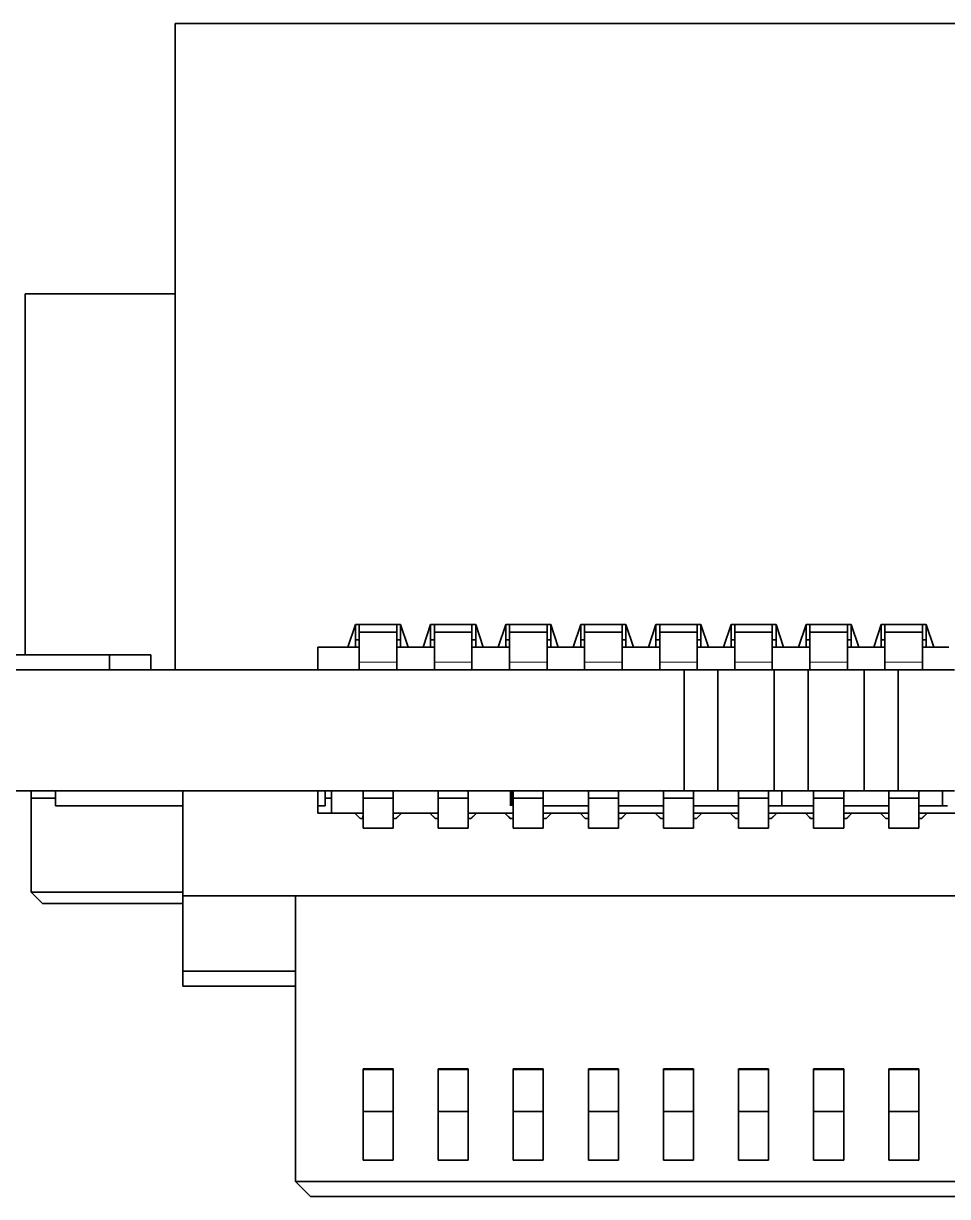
# Model space of a CAD drawing. Extents: x 537 to 786, y 346 to 499.
# Drawn here: x 588.54 to 594.69, y 482.41 to 490.21 of the extents above; entities that cross this region are included whole.
import ezdxf

# ---------------------------------------------------------------- set-up
doc = ezdxf.new("R2010")
doc.units = 0

msp = doc.modelspace()

# ---------------------------------------------------------------- linework, layer by layer
at = {"color": 7, "lineweight": 35, "ltscale": 0.1075}
msp.add_line((589.5468, 490.2142), (589.5468, 485.9142), dxfattribs=at)
at = {"color": 7, "lineweight": 35, "ltscale": 0.279999}
msp.add_line((600.7467, 490.2142), (589.5468, 490.2142), dxfattribs=at)
at = {"color": 7, "lineweight": 35, "ltscale": 0.025}
msp.add_line((588.5468, 488.4142), (589.5468, 488.4142), dxfattribs=at)
at = {"color": 7, "lineweight": 35, "ltscale": 0.06}
msp.add_line((588.5468, 488.4142), (588.5468, 486.0142), dxfattribs=at)
at = {"color": 7, "lineweight": 35, "ltscale": 0.003953}
for p, q in [((590.6967, 486.0641), (590.7467, 486.2142)), ((591.0468, 486.2142), (591.0967, 486.0641)), ((591.1967, 486.0641), (591.2467, 486.2142)), ((591.5468, 486.2142), (591.5967, 486.0641)), ((591.6967, 486.0641), (591.7467, 486.2142)), ((592.0468, 486.2142), (592.0967, 486.0641)), ((592.1967, 486.0641), (592.2467, 486.2142)), ((592.5468, 486.2142), (592.5967, 486.0641)), ((592.6967, 486.0641), (592.7467, 486.2142)), ((593.0468, 486.2142), (593.0967, 486.0641)), ((593.1967, 486.0641), (593.2467, 486.2142)), ((593.5468, 486.2142), (593.5967, 486.0641)), ((593.6967, 486.0641), (593.7467, 486.2142)), ((594.0468, 486.2142), (594.0967, 486.0641)), ((594.1967, 486.0641), (594.2467, 486.2142)), ((594.5468, 486.2142), (594.5967, 486.0641))]:
    msp.add_line(p, q, dxfattribs=at)
at = {"color": 7, "lineweight": 35, "ltscale": 0.007501}
for p, q in [((591.0468, 486.2142), (590.7467, 486.2142)), ((591.5468, 486.2142), (591.2467, 486.2142)), ((592.0468, 486.2142), (591.7467, 486.2142)), ((592.5468, 486.2142), (592.2467, 486.2142)), ((593.0468, 486.2142), (592.7467, 486.2142)), ((593.5468, 486.2142), (593.2467, 486.2142)), ((594.0468, 486.2142), (593.7467, 486.2142)), ((594.5468, 486.2142), (594.2467, 486.2142)), ((591.9967, 485.1092), (592.2968, 485.1092)), ((592.4967, 485.1092), (592.7968, 485.1092)), ((592.9967, 485.1092), (593.2968, 485.1092)), ((592.2968, 485.0092), (591.9967, 485.0092)), ((592.7968, 485.0092), (592.4967, 485.0092)), ((593.2968, 485.0092), (592.9967, 485.0092))]:
    msp.add_line(p, q, dxfattribs=at)
at = {"color": 7, "lineweight": 35, "ltscale": 0.003751}
for p, q in [((590.7467, 486.2142), (590.7467, 486.0641)), ((591.0468, 486.0641), (591.0468, 486.2142)), ((591.2467, 486.2142), (591.2467, 486.0641)), ((591.5468, 486.0641), (591.5468, 486.2142)), ((591.7467, 486.2142), (591.7467, 486.0641)), ((592.0468, 486.0641), (592.0468, 486.2142)), ((592.2467, 486.2142), (592.2467, 486.0641)), ((592.5468, 486.0641), (592.5468, 486.2142)), ((592.7467, 486.2142), (592.7467, 486.0641)), ((593.0468, 486.0641), (593.0468, 486.2142)), ((593.2467, 486.2142), (593.2467, 486.0641)), ((593.5468, 486.0641), (593.5468, 486.2142)), ((593.7467, 486.2142), (593.7467, 486.0641)), ((594.0468, 486.0641), (594.0468, 486.2142)), ((594.2467, 486.2142), (594.2467, 486.0641)), ((594.5468, 486.0641), (594.5468, 486.2142))]:
    msp.add_line(p, q, dxfattribs=at)
at = {"color": 7, "lineweight": 35, "ltscale": 0.00125}
for p, q in [((590.7717, 486.1642), (590.7717, 486.2142)), ((591.0217, 486.2142), (591.0217, 486.1642)), ((591.2717, 486.1642), (591.2717, 486.2142)), ((591.5217, 486.2142), (591.5217, 486.1642)), ((591.7717, 486.1642), (591.7717, 486.2142)), ((592.0217, 486.2142), (592.0217, 486.1642)), ((592.2717, 486.1642), (592.2717, 486.2142)), ((592.5217, 486.2142), (592.5217, 486.1642)), ((592.7717, 486.1642), (592.7717, 486.2142)), ((593.0217, 486.2142), (593.0217, 486.1642)), ((593.2717, 486.1642), (593.2717, 486.2142)), ((593.5217, 486.2142), (593.5217, 486.1642)), ((593.7717, 486.1642), (593.7717, 486.2142)), ((594.0217, 486.2142), (594.0217, 486.1642)), ((594.2717, 486.1642), (594.2717, 486.2142)), ((594.5217, 486.2142), (594.5217, 486.1642)), ((590.6967, 486.0641), (590.7467, 486.0641)), ((591.0468, 486.0641), (591.0967, 486.0641)), ((591.1967, 486.0641), (591.2467, 486.0641)), ((591.5468, 486.0641), (591.5967, 486.0641)), ((591.6967, 486.0641), (591.7467, 486.0641)), ((592.0468, 486.0641), (592.0967, 486.0641)), ((592.1967, 486.0641), (592.2467, 486.0641)), ((592.5468, 486.0641), (592.5967, 486.0641)), ((592.6967, 486.0641), (592.7467, 486.0641)), ((593.0468, 486.0641), (593.0967, 486.0641)), ((593.1967, 486.0641), (593.2467, 486.0641)), ((593.5468, 486.0641), (593.5967, 486.0641)), ((593.6967, 486.0641), (593.7467, 486.0641)), ((594.0468, 486.0641), (594.0967, 486.0641)), ((594.1967, 486.0641), (594.2467, 486.0641)), ((594.5468, 486.0641), (594.5967, 486.0641)), ((590.7717, 485.9642), (590.7717, 485.9142)), ((591.0217, 485.9142), (591.0217, 485.9642)), ((591.2717, 485.9642), (591.2717, 485.9142)), ((591.5217, 485.9142), (591.5217, 485.9642)), ((591.7717, 485.9642), (591.7717, 485.9142)), ((592.0217, 485.9142), (592.0217, 485.9642)), ((592.2717, 485.9642), (592.2717, 485.9142)), ((592.5217, 485.9142), (592.5217, 485.9642)), ((592.7717, 485.9642), (592.7717, 485.9142)), ((593.0217, 485.9142), (593.0217, 485.9642)), ((593.2717, 485.9642), (593.2717, 485.9142)), ((593.5217, 485.9142), (593.5217, 485.9642)), ((593.7717, 485.9642), (593.7717, 485.9142)), ((594.0217, 485.9142), (594.0217, 485.9642)), ((594.2717, 485.9642), (594.2717, 485.9142)), ((594.5217, 485.9142), (594.5217, 485.9642)), ((588.5867, 485.1092), (588.5867, 485.0592)), ((590.5867, 485.1092), (590.5867, 485.0592)), ((590.7968, 485.1092), (590.7968, 485.0592)), ((590.7968, 485.1092), (590.7968, 485.0592)), ((590.9967, 485.1092), (590.9967, 485.0592)), ((590.9967, 485.0592), (590.9967, 485.1092)), ((590.9967, 485.0592), (590.9967, 485.1092)), ((591.2968, 485.1092), (591.2968, 485.0592)), ((591.2968, 485.1092), (591.2968, 485.0592)), ((591.4967, 485.1092), (591.4967, 485.0592)), ((591.4967, 485.0592), (591.4967, 485.1092)), ((591.4967, 485.0592), (591.4967, 485.1092)), ((591.7968, 485.1092), (591.7968, 485.0592)), ((591.7968, 485.1092), (591.7968, 485.0592)), ((591.9967, 485.1092), (591.9967, 485.0592)), ((591.9967, 485.0592), (591.9967, 485.1092)), ((591.9967, 485.0592), (591.9967, 485.1092)), ((592.2968, 485.1092), (592.2968, 485.0592)), ((592.2968, 485.1092), (592.2968, 485.0592)), ((592.4967, 485.0592), (592.4967, 485.1092)), ((592.4967, 485.1092), (592.4967, 485.0592)), ((592.4967, 485.0592), (592.4967, 485.1092)), ((592.7968, 485.1092), (592.7968, 485.0592)), ((592.7968, 485.1092), (592.7968, 485.0592)), ((592.9967, 485.1092), (592.9967, 485.0592)), ((592.9967, 485.0592), (592.9967, 485.1092)), ((592.9967, 485.0592), (592.9967, 485.1092)), ((593.2968, 485.1092), (593.2968, 485.0592)), ((593.2968, 485.1092), (593.2968, 485.0592)), ((593.4967, 485.1092), (593.4967, 485.0592)), ((593.4967, 485.0592), (593.4967, 485.1092)), ((593.4967, 485.0592), (593.4967, 485.1092)), ((593.7968, 485.1092), (593.7968, 485.0592)), ((593.7968, 485.1092), (593.7968, 485.0592)), ((593.9967, 485.0592), (593.9967, 485.1092)), ((593.9967, 485.1092), (593.9967, 485.0592)), ((593.9967, 485.0592), (593.9967, 485.1092)), ((594.2968, 485.1092), (594.2968, 485.0592)), ((594.2968, 485.1092), (594.2968, 485.0592)), ((594.4967, 485.0592), (594.4967, 485.1092)), ((594.4967, 485.0592), (594.4967, 485.1092)), ((594.4967, 485.1092), (594.4967, 485.0592)), ((590.2968, 483.8092), (590.3467, 483.8092)), ((590.3467, 483.8092), (590.2968, 483.8092))]:
    msp.add_line(p, q, dxfattribs=at)
at = {"color": 7, "lineweight": 35, "ltscale": 0.00062561}
for p, q in [((590.7717, 486.1142), (590.7467, 486.1142)), ((591.0468, 486.1142), (591.0217, 486.1142)), ((591.2467, 486.1142), (591.2717, 486.1142)), ((591.5217, 486.1142), (591.5468, 486.1142)), ((591.7467, 486.1142), (591.7717, 486.1142)), ((592.0217, 486.1142), (592.0468, 486.1142)), ((592.2467, 486.1142), (592.2717, 486.1142)), ((592.5217, 486.1142), (592.5468, 486.1142)), ((592.7467, 486.1142), (592.7717, 486.1142)), ((593.0217, 486.1142), (593.0468, 486.1142)), ((593.2467, 486.1142), (593.2717, 486.1142)), ((593.5217, 486.1142), (593.5468, 486.1142)), ((593.7467, 486.1142), (593.7717, 486.1142)), ((594.0217, 486.1142), (594.0468, 486.1142)), ((594.2467, 486.1142), (594.2717, 486.1142)), ((594.5217, 486.1142), (594.5468, 486.1142)), ((590.7717, 486.0641), (590.7467, 486.0641)), ((591.0468, 486.0641), (591.0217, 486.0641)), ((591.2467, 486.0641), (591.2717, 486.0641)), ((591.5217, 486.0641), (591.5468, 486.0641)), ((591.7467, 486.0641), (591.7717, 486.0641)), ((592.0217, 486.0641), (592.0468, 486.0641)), ((592.2467, 486.0641), (592.2717, 486.0641)), ((592.5217, 486.0641), (592.5468, 486.0641)), ((592.7467, 486.0641), (592.7717, 486.0641)), ((593.0217, 486.0641), (593.0468, 486.0641)), ((593.2467, 486.0641), (593.2717, 486.0641)), ((593.5217, 486.0641), (593.5468, 486.0641)), ((593.7467, 486.0641), (593.7717, 486.0641)), ((594.0217, 486.0641), (594.0468, 486.0641)), ((594.2467, 486.0641), (594.2717, 486.0641)), ((594.5217, 486.0641), (594.5468, 486.0641))]:
    msp.add_line(p, q, dxfattribs=at)
at = {"color": 7, "lineweight": 35, "ltscale": 0.005}
for p, q in [((590.7717, 485.9642), (590.7717, 486.1642)), ((591.0217, 485.9642), (591.0217, 486.1642)), ((591.2717, 485.9642), (591.2717, 486.1642)), ((591.5217, 485.9642), (591.5217, 486.1642)), ((591.7717, 485.9642), (591.7717, 486.1642)), ((592.0217, 485.9642), (592.0217, 486.1642)), ((592.2717, 485.9642), (592.2717, 486.1642)), ((592.5217, 485.9642), (592.5217, 486.1642)), ((592.7717, 485.9642), (592.7717, 486.1642)), ((593.0217, 485.9642), (593.0217, 486.1642)), ((593.2717, 485.9642), (593.2717, 486.1642)), ((593.5217, 485.9642), (593.5217, 486.1642)), ((593.7717, 485.9642), (593.7717, 486.1642)), ((594.0217, 485.9642), (594.0217, 486.1642)), ((594.2717, 485.9642), (594.2717, 486.1642)), ((594.5217, 485.9642), (594.5217, 486.1642)), ((590.6967, 486.0641), (590.4967, 486.0641)), ((590.7968, 485.0592), (590.7968, 484.8592)), ((590.7968, 485.0592), (590.7968, 484.8592)), ((590.9967, 485.0592), (590.9967, 484.8592)), ((590.9967, 485.0592), (590.9967, 484.8592)), ((591.2968, 485.0592), (591.2968, 484.8592)), ((591.2968, 485.0592), (591.2968, 484.8592)), ((591.4967, 485.0592), (591.4967, 484.8592)), ((591.4967, 485.0592), (591.4967, 484.8592)), ((591.7968, 485.0592), (591.7968, 484.8592)), ((591.7968, 485.0592), (591.7968, 484.8592)), ((591.9967, 485.0592), (591.9967, 484.8592)), ((591.9967, 485.0592), (591.9967, 484.8592)), ((592.2968, 485.0592), (592.2968, 484.8592)), ((592.2968, 485.0592), (592.2968, 484.8592)), ((592.4967, 485.0592), (592.4967, 484.8592)), ((592.4967, 485.0592), (592.4967, 484.8592)), ((592.7968, 485.0592), (592.7968, 484.8592)), ((592.7968, 485.0592), (592.7968, 484.8592)), ((592.9967, 485.0592), (592.9967, 484.8592)), ((592.9967, 485.0592), (592.9967, 484.8592)), ((593.2968, 485.0592), (593.2968, 484.8592)), ((593.2968, 485.0592), (593.2968, 484.8592)), ((593.4967, 485.0592), (593.4967, 484.8592)), ((593.4967, 485.0592), (593.4967, 484.8592)), ((593.7968, 485.0592), (593.7968, 484.8592)), ((593.7968, 485.0592), (593.7968, 484.8592)), ((593.9967, 485.0592), (593.9967, 484.8592)), ((593.9967, 485.0592), (593.9967, 484.8592)), ((594.2968, 485.0592), (594.2968, 484.8592)), ((594.2968, 485.0592), (594.2968, 484.8592)), ((594.4967, 485.0592), (594.4967, 484.8592)), ((594.4967, 485.0592), (594.4967, 484.8592))]:
    msp.add_line(p, q, dxfattribs=at)
at = {"color": 7, "lineweight": 35, "ltscale": 0.00625}
for p, q in [((591.0217, 486.1642), (590.7717, 486.1642)), ((591.5217, 486.1642), (591.2717, 486.1642)), ((592.0217, 486.1642), (591.7717, 486.1642)), ((592.5217, 486.1642), (592.2717, 486.1642)), ((593.0217, 486.1642), (592.7717, 486.1642)), ((593.5217, 486.1642), (593.2717, 486.1642)), ((594.0217, 486.1642), (593.7717, 486.1642)), ((594.5217, 486.1642), (594.2717, 486.1642))]:
    msp.add_line(p, q, dxfattribs=at)
at = {"color": 7, "lineweight": 35, "ltscale": 0.00375}
for p, q in [((590.4967, 486.0641), (590.4967, 485.9142)), ((590.4967, 484.9592), (590.4967, 485.1092)), ((590.4967, 484.9592), (590.4967, 485.1092)), ((590.4967, 485.1092), (590.4967, 484.9592)), ((590.4967, 484.9592), (590.4967, 485.1092)), ((590.4967, 485.1092), (590.4967, 484.9592))]:
    msp.add_line(p, q, dxfattribs=at)
at = {"color": 7, "lineweight": 35, "ltscale": 0.002499}
for p, q in [((591.1967, 486.0641), (591.0967, 486.0641)), ((591.6967, 486.0641), (591.5967, 486.0641)), ((592.1967, 486.0641), (592.0967, 486.0641)), ((592.6967, 486.0641), (592.5967, 486.0641)), ((593.1967, 486.0641), (593.0967, 486.0641)), ((593.6967, 486.0641), (593.5967, 486.0641)), ((594.1967, 486.0641), (594.0967, 486.0641)), ((594.6967, 486.0641), (594.5967, 486.0641)), ((589.5967, 483.8092), (589.5967, 483.9091)), ((589.5967, 483.8092), (589.5967, 483.9091))]:
    msp.add_line(p, q, dxfattribs=at)
at = {"color": 7, "lineweight": 35, "ltscale": 0.04008}
msp.add_line((587.5051, 486.0142), (589.1083, 486.0142), dxfattribs=at)
at = {"color": 7, "lineweight": 35, "ltscale": 0.0025}
for p, q in [((589.1083, 486.0142), (589.1083, 485.9142)), ((589.3851, 486.0142), (589.3851, 485.9142)), ((588.7484, 485.0092), (588.7484, 485.1092)), ((590.5451, 485.0092), (590.5451, 485.1092)), ((591.7783, 485.0092), (591.7783, 485.1092)), ((591.7883, 485.0092), (591.7883, 485.1092)), ((593.5851, 485.0092), (593.5851, 485.1092)), ((594.6552, 485.0092), (594.6552, 485.1092)), ((590.5867, 484.9592), (590.5867, 485.0592)), ((591.9967, 485.0592), (591.9967, 484.9592)), ((592.9967, 485.0592), (592.9967, 484.9592))]:
    msp.add_line(p, q, dxfattribs=at)
at = {"color": 7, "lineweight": 35, "ltscale": 0.00692}
msp.add_line((589.1083, 486.0142), (589.3851, 486.0142), dxfattribs=at)
at = {"color": 7, "lineweight": 13, "ltscale": 0.00625}
for p, q in [((591.0217, 485.9642), (590.7717, 485.9642)), ((591.5217, 485.9642), (591.2717, 485.9642)), ((592.0217, 485.9642), (591.7717, 485.9642)), ((592.5217, 485.9642), (592.2717, 485.9642)), ((593.0217, 485.9642), (592.7717, 485.9642)), ((593.5217, 485.9642), (593.2717, 485.9642)), ((594.0217, 485.9642), (593.7717, 485.9642)), ((594.5217, 485.9642), (594.2717, 485.9642))]:
    msp.add_line(p, q, dxfattribs=at)
at = {"color": 7, "lineweight": 35, "ltscale": 0.307181}
for p, q in [((580.6467, 485.9142), (592.934, 485.9142)), ((580.6467, 485.1092), (592.934, 485.1092)), ((580.6467, 485.1092), (592.934, 485.1092))]:
    msp.add_line(p, q, dxfattribs=at)
at = {"color": 7, "lineweight": 35, "ltscale": 0.005638}
for p, q in [((592.934, 485.9142), (593.1595, 485.9142)), ((594.134, 485.9142), (594.3595, 485.9142)), ((593.1595, 485.1092), (592.934, 485.1092)), ((593.1595, 485.1092), (592.934, 485.1092)), ((594.3595, 485.1092), (594.134, 485.1092)), ((594.3595, 485.1092), (594.134, 485.1092))]:
    msp.add_line(p, q, dxfattribs=at)
at = {"color": 7, "lineweight": 35, "ltscale": 0.020125}
for p, q in [((592.934, 485.1092), (592.934, 485.9142)), ((593.1595, 485.1092), (593.1595, 485.9142)), ((593.5339, 485.1092), (593.5339, 485.9142)), ((593.7595, 485.1092), (593.7595, 485.9142)), ((594.134, 485.1092), (594.134, 485.9142)), ((594.3595, 485.1092), (594.3595, 485.9142))]:
    msp.add_line(p, q, dxfattribs=at)
at = {"color": 7, "lineweight": 35, "ltscale": 0.009361}
for p, q in [((593.1595, 485.9142), (593.5339, 485.9142)), ((593.7595, 485.9142), (594.134, 485.9142)), ((594.3595, 485.9142), (594.7339, 485.9142)), ((593.1595, 485.1092), (593.5339, 485.1092)), ((593.1595, 485.1092), (593.5339, 485.1092)), ((593.7595, 485.1092), (594.134, 485.1092)), ((593.7595, 485.1092), (594.134, 485.1092)), ((594.3595, 485.1092), (594.7339, 485.1092)), ((594.3595, 485.1092), (594.7339, 485.1092))]:
    msp.add_line(p, q, dxfattribs=at)
at = {"color": 7, "lineweight": 35, "ltscale": 0.00564}
for p, q in [((593.5339, 485.9142), (593.7595, 485.9142)), ((593.7595, 485.1092), (593.5339, 485.1092)), ((593.7595, 485.1092), (593.5339, 485.1092))]:
    msp.add_line(p, q, dxfattribs=at)
at = {"color": 7, "lineweight": 35, "ltscale": 0.004041}
for p, q in [((588.5867, 485.1092), (588.7484, 485.1092)), ((588.5867, 485.0592), (588.7484, 485.0592))]:
    msp.add_line(p, q, dxfattribs=at)
at = {"color": 7, "lineweight": 35, "ltscale": 0.02121}
for p, q in [((588.7484, 485.1092), (589.5967, 485.1092)), ((589.5967, 485.0092), (588.7484, 485.0092))]:
    msp.add_line(p, q, dxfattribs=at)
at = {"color": 7, "lineweight": 35, "ltscale": 0.0175}
msp.add_line((589.5967, 485.1092), (589.5967, 484.4091), dxfattribs=at)
msp.add_line((589.5967, 485.1092), (589.5967, 484.4091), dxfattribs=at)
at = {"color": 7, "lineweight": 35, "ltscale": 0.022499}
msp.add_line((589.5967, 485.1092), (590.4967, 485.1092), dxfattribs=at)
msp.add_line((589.5967, 485.1092), (590.4967, 485.1092), dxfattribs=at)
at = {"color": 7, "lineweight": 35, "ltscale": 0.00121}
for p, q in [((590.4967, 485.1092), (590.5451, 485.1092)), ((590.5451, 485.0092), (590.4967, 485.0092))]:
    msp.add_line(p, q, dxfattribs=at)
at = {"color": 7, "lineweight": 35, "ltscale": 0.001041}
for p, q in [((590.5451, 485.1092), (590.5867, 485.1092)), ((590.5451, 485.0592), (590.5867, 485.0592))]:
    msp.add_line(p, q, dxfattribs=at)
at = {"color": 7, "lineweight": 35, "ltscale": 0.004999}
for p, q in [((590.9967, 485.1092), (590.7968, 485.1092)), ((590.9967, 485.1092), (590.7968, 485.1092)), ((591.4967, 485.1092), (591.2968, 485.1092)), ((591.4967, 485.1092), (591.2968, 485.1092)), ((591.9967, 485.1092), (591.7968, 485.1092)), ((591.9967, 485.1092), (591.7968, 485.1092)), ((592.4967, 485.1092), (592.2968, 485.1092)), ((592.4967, 485.1092), (592.2968, 485.1092)), ((592.9967, 485.1092), (592.7968, 485.1092)), ((592.9967, 485.1092), (592.7968, 485.1092)), ((593.4967, 485.1092), (593.2968, 485.1092)), ((593.4967, 485.1092), (593.2968, 485.1092)), ((593.9967, 485.1092), (593.7968, 485.1092)), ((593.9967, 485.1092), (593.7968, 485.1092)), ((594.4967, 485.1092), (594.2968, 485.1092)), ((594.4967, 485.1092), (594.2968, 485.1092)), ((590.9967, 485.0592), (590.7968, 485.0592)), ((590.9967, 485.0592), (590.7968, 485.0592)), ((591.4967, 485.0592), (591.2968, 485.0592)), ((591.4967, 485.0592), (591.2968, 485.0592)), ((591.9967, 485.0592), (591.7968, 485.0592)), ((591.9967, 485.0592), (591.7968, 485.0592)), ((592.4967, 485.0592), (592.2968, 485.0592)), ((592.4967, 485.0592), (592.2968, 485.0592)), ((592.9967, 485.0592), (592.7968, 485.0592)), ((592.9967, 485.0592), (592.7968, 485.0592)), ((593.4967, 485.0592), (593.2968, 485.0592)), ((593.4967, 485.0592), (593.2968, 485.0592)), ((593.9967, 485.0592), (593.7968, 485.0592)), ((593.9967, 485.0592), (593.7968, 485.0592)), ((594.4967, 485.0592), (594.2968, 485.0592)), ((594.4967, 485.0592), (594.2968, 485.0592)), ((590.9967, 484.8592), (590.7968, 484.8592)), ((590.9967, 484.8592), (590.7968, 484.8592)), ((590.7968, 484.8592), (590.9967, 484.8592)), ((591.4967, 484.8592), (591.2968, 484.8592)), ((591.4967, 484.8592), (591.2968, 484.8592)), ((591.2968, 484.8592), (591.4967, 484.8592)), ((591.9967, 484.8592), (591.7968, 484.8592)), ((591.9967, 484.8592), (591.7968, 484.8592)), ((591.7968, 484.8592), (591.9967, 484.8592)), ((592.4967, 484.8592), (592.2968, 484.8592)), ((592.4967, 484.8592), (592.2968, 484.8592)), ((592.2968, 484.8592), (592.4967, 484.8592)), ((592.9967, 484.8592), (592.7968, 484.8592)), ((592.9967, 484.8592), (592.7968, 484.8592)), ((592.7968, 484.8592), (592.9967, 484.8592)), ((593.4967, 484.8592), (593.2968, 484.8592)), ((593.4967, 484.8592), (593.2968, 484.8592)), ((593.2968, 484.8592), (593.4967, 484.8592)), ((593.9967, 484.8592), (593.7968, 484.8592)), ((593.9967, 484.8592), (593.7968, 484.8592)), ((593.7968, 484.8592), (593.9967, 484.8592)), ((594.4967, 484.8592), (594.2968, 484.8592)), ((594.4967, 484.8592), (594.2968, 484.8592)), ((594.2968, 484.8592), (594.4967, 484.8592)), ((590.9967, 483.2592), (590.7968, 483.2592)), ((590.9967, 483.2592), (590.7968, 483.2592)), ((590.9967, 483.2538), (590.7968, 483.2538)), ((590.7968, 483.2538), (590.9967, 483.2538)), ((590.9967, 483.2537), (590.7968, 483.2537)), ((591.4967, 483.2592), (591.2968, 483.2592)), ((591.4967, 483.2592), (591.2968, 483.2592)), ((591.4967, 483.2538), (591.2968, 483.2538)), ((591.2968, 483.2538), (591.4967, 483.2538)), ((591.4967, 483.2537), (591.2968, 483.2537)), ((591.9967, 483.2592), (591.7968, 483.2592)), ((591.9967, 483.2592), (591.7968, 483.2592)), ((591.9967, 483.2538), (591.7968, 483.2538)), ((591.7968, 483.2538), (591.9967, 483.2538)), ((591.9967, 483.2537), (591.7968, 483.2537)), ((592.4967, 483.2592), (592.2968, 483.2592)), ((592.4967, 483.2592), (592.2968, 483.2592)), ((592.4967, 483.2538), (592.2968, 483.2538)), ((592.2968, 483.2538), (592.4967, 483.2538)), ((592.4967, 483.2537), (592.2968, 483.2537)), ((592.9967, 483.2592), (592.7968, 483.2592)), ((592.9967, 483.2592), (592.7968, 483.2592)), ((592.9967, 483.2538), (592.7968, 483.2538)), ((592.7968, 483.2538), (592.9967, 483.2538)), ((592.9967, 483.2537), (592.7968, 483.2537)), ((593.4967, 483.2592), (593.2968, 483.2592)), ((593.4967, 483.2592), (593.2968, 483.2592)), ((593.4967, 483.2538), (593.2968, 483.2538)), ((593.2968, 483.2538), (593.4967, 483.2538)), ((593.4967, 483.2537), (593.2968, 483.2537)), ((593.9967, 483.2592), (593.7968, 483.2592)), ((593.9967, 483.2592), (593.7968, 483.2592)), ((593.7968, 483.2538), (593.9967, 483.2538)), ((593.9967, 483.2538), (593.7968, 483.2538)), ((593.9967, 483.2537), (593.7968, 483.2537)), ((594.4967, 483.2592), (594.2968, 483.2592)), ((594.4967, 483.2592), (594.2968, 483.2592)), ((594.2968, 483.2538), (594.4967, 483.2538)), ((594.4967, 483.2538), (594.2968, 483.2538)), ((594.4967, 483.2537), (594.2968, 483.2537)), ((590.9967, 482.9742), (590.7968, 482.9742)), ((590.9967, 482.9742), (590.7968, 482.9742)), ((591.4967, 482.9742), (591.2968, 482.9742)), ((591.4967, 482.9742), (591.2968, 482.9742)), ((591.9967, 482.9742), (591.7968, 482.9742)), ((591.9967, 482.9742), (591.7968, 482.9742)), ((592.4967, 482.9742), (592.2968, 482.9742)), ((592.4967, 482.9742), (592.2968, 482.9742)), ((592.9967, 482.9742), (592.7968, 482.9742)), ((592.9967, 482.9742), (592.7968, 482.9742)), ((593.4967, 482.9742), (593.2968, 482.9742)), ((593.4967, 482.9742), (593.2968, 482.9742)), ((593.9967, 482.9742), (593.7968, 482.9742)), ((593.9967, 482.9742), (593.7968, 482.9742)), ((594.4967, 482.9742), (594.2968, 482.9742)), ((594.4967, 482.9742), (594.2968, 482.9742)), ((590.7968, 482.652), (590.9967, 482.652)), ((590.7968, 482.652), (590.9967, 482.652)), ((591.2968, 482.652), (591.4967, 482.652)), ((591.2968, 482.652), (591.4967, 482.652)), ((591.7968, 482.652), (591.9967, 482.652)), ((591.7968, 482.652), (591.9967, 482.652)), ((592.2968, 482.652), (592.4967, 482.652)), ((592.2968, 482.652), (592.4967, 482.652)), ((592.7968, 482.652), (592.9967, 482.652)), ((592.7968, 482.652), (592.9967, 482.652)), ((593.2968, 482.652), (593.4967, 482.652)), ((593.2968, 482.652), (593.4967, 482.652)), ((593.7968, 482.652), (593.9967, 482.652)), ((593.7968, 482.652), (593.9967, 482.652)), ((594.2968, 482.652), (594.4967, 482.652)), ((594.2968, 482.652), (594.4967, 482.652))]:
    msp.add_line(p, q, dxfattribs=at)
at = {"color": 7, "lineweight": 35, "ltscale": 0.003037}
for p, q in [((590.9967, 485.1092), (590.9967, 484.9877)), ((590.9967, 485.1092), (590.9967, 484.9877)), ((591.4967, 485.1092), (591.4967, 484.9877)), ((591.4967, 485.1092), (591.4967, 484.9877)), ((591.9967, 485.1092), (591.9967, 484.9877)), ((591.9967, 485.1092), (591.9967, 484.9877)), ((592.4967, 485.1092), (592.4967, 484.9877)), ((592.4967, 485.1092), (592.4967, 484.9877)), ((592.9967, 485.1092), (592.9967, 484.9877)), ((592.9967, 485.1092), (592.9967, 484.9877)), ((593.4967, 485.1092), (593.4967, 484.9877)), ((593.4967, 485.1092), (593.4967, 484.9877)), ((593.9967, 485.1092), (593.9967, 484.9877)), ((593.9967, 485.1092), (593.9967, 484.9877)), ((594.4967, 485.1092), (594.4967, 484.9877)), ((594.4967, 485.1092), (594.4967, 484.9877))]:
    msp.add_line(p, q, dxfattribs=at)
at = {"color": 7, "lineweight": 35, "ltscale": 0.002211}
for p, q in [((593.4967, 485.1092), (593.5851, 485.1092)), ((593.5851, 485.0092), (593.4967, 485.0092))]:
    msp.add_line(p, q, dxfattribs=at)
at = {"color": 7, "lineweight": 35, "ltscale": 0.005289}
msp.add_line((593.5851, 485.1092), (593.7967, 485.1092), dxfattribs=at)
at = {"color": 7, "lineweight": 35, "ltscale": 0.0075}
for p, q in [((593.9967, 485.1092), (594.2967, 485.1092)), ((593.7967, 485.0092), (593.4967, 485.0092)), ((594.2967, 485.0092), (593.9967, 485.0092))]:
    msp.add_line(p, q, dxfattribs=at)
at = {"color": 7, "lineweight": 35, "ltscale": 0.003961}
for p, q in [((594.4967, 485.1092), (594.6552, 485.1092)), ((594.6552, 485.0092), (594.4967, 485.0092))]:
    msp.add_line(p, q, dxfattribs=at)
at = {"color": 7, "lineweight": 35, "ltscale": 0.000828552}
for p, q in [((594.6552, 485.1092), (594.6883, 485.1092)), ((594.6883, 485.0092), (594.6552, 485.0092))]:
    msp.add_line(p, q, dxfattribs=at)
at = {"color": 7, "lineweight": 35, "ltscale": 0.015625}
msp.add_line((588.5867, 484.4342), (588.5867, 485.0592), dxfattribs=at)
at = {"color": 7, "lineweight": 35, "ltscale": 0.002503}
for p, q in [((590.9967, 485.0592), (590.9967, 484.959)), ((591.4967, 485.0592), (591.4967, 484.959)), ((592.4967, 485.0592), (592.4967, 484.959)), ((593.4967, 485.0592), (593.4967, 484.959)), ((593.9967, 485.0592), (593.9967, 484.959)), ((594.4967, 485.0592), (594.4967, 484.959))]:
    msp.add_line(p, q, dxfattribs=at)
at = {"color": 7, "lineweight": 35, "ltscale": 0.006125}
msp.add_line((590.7417, 484.9592), (590.4967, 484.9592), dxfattribs=at)
msp.add_line((590.7417, 484.9592), (590.4967, 484.9592), dxfattribs=at)
at = {"color": 7, "lineweight": 35, "ltscale": 0.001238}
for p, q in [((590.7417, 484.9592), (590.7767, 484.9242)), ((590.7417, 484.9592), (590.7767, 484.9242)), ((591.0167, 484.9242), (591.0518, 484.9592)), ((591.0167, 484.9242), (591.0518, 484.9592)), ((591.2417, 484.9592), (591.2767, 484.9242)), ((591.2417, 484.9592), (591.2767, 484.9242)), ((591.5167, 484.9242), (591.5518, 484.9592)), ((591.5167, 484.9242), (591.5518, 484.9592)), ((591.7417, 484.9592), (591.7767, 484.9242)), ((591.7417, 484.9592), (591.7767, 484.9242)), ((592.0167, 484.9242), (592.0518, 484.9592)), ((592.0167, 484.9242), (592.0518, 484.9592)), ((592.2417, 484.9592), (592.2767, 484.9242)), ((592.2417, 484.9592), (592.2767, 484.9242)), ((592.5167, 484.9242), (592.5518, 484.9592)), ((592.5167, 484.9242), (592.5518, 484.9592)), ((592.7417, 484.9592), (592.7767, 484.9242)), ((592.7417, 484.9592), (592.7767, 484.9242)), ((593.0167, 484.9242), (593.0518, 484.9592)), ((593.0167, 484.9242), (593.0518, 484.9592)), ((593.2417, 484.9592), (593.2767, 484.9242)), ((593.2417, 484.9592), (593.2767, 484.9242)), ((593.5167, 484.9242), (593.5518, 484.9592)), ((593.5167, 484.9242), (593.5518, 484.9592)), ((593.7417, 484.9592), (593.7767, 484.9242)), ((593.7417, 484.9592), (593.7767, 484.9242)), ((594.0167, 484.9242), (594.0518, 484.9592)), ((594.0167, 484.9242), (594.0518, 484.9592)), ((594.2417, 484.9592), (594.2767, 484.9242)), ((594.2417, 484.9592), (594.2767, 484.9242)), ((594.5167, 484.9242), (594.5518, 484.9592)), ((594.5167, 484.9242), (594.5518, 484.9592))]:
    msp.add_line(p, q, dxfattribs=at)
at = {"color": 7, "lineweight": 35, "ltscale": 0.001376}
for p, q in [((590.7968, 484.9592), (590.7417, 484.9592)), ((590.7968, 484.9592), (590.7417, 484.9592)), ((591.0518, 484.9592), (590.9967, 484.9592)), ((591.0518, 484.9592), (590.9967, 484.9592)), ((591.2968, 484.9592), (591.2417, 484.9592)), ((591.2968, 484.9592), (591.2417, 484.9592)), ((591.5518, 484.9592), (591.4967, 484.9592)), ((591.5518, 484.9592), (591.4967, 484.9592)), ((591.7968, 484.9592), (591.7417, 484.9592)), ((591.7968, 484.9592), (591.7417, 484.9592)), ((592.0518, 484.9592), (591.9967, 484.9592)), ((592.0518, 484.9592), (591.9967, 484.9592)), ((592.2968, 484.9592), (592.2417, 484.9592)), ((592.2968, 484.9592), (592.2417, 484.9592)), ((592.5518, 484.9592), (592.4967, 484.9592)), ((592.5518, 484.9592), (592.4967, 484.9592)), ((592.7968, 484.9592), (592.7417, 484.9592)), ((592.7968, 484.9592), (592.7417, 484.9592)), ((593.0518, 484.9592), (592.9967, 484.9592)), ((593.0518, 484.9592), (592.9967, 484.9592)), ((593.2968, 484.9592), (593.2417, 484.9592)), ((593.2968, 484.9592), (593.2417, 484.9592)), ((593.5518, 484.9592), (593.4967, 484.9592)), ((593.5518, 484.9592), (593.4967, 484.9592)), ((593.7968, 484.9592), (593.7417, 484.9592)), ((593.7968, 484.9592), (593.7417, 484.9592)), ((594.0518, 484.9592), (593.9967, 484.9592)), ((594.0518, 484.9592), (593.9967, 484.9592)), ((594.2968, 484.9592), (594.2417, 484.9592)), ((594.2968, 484.9592), (594.2417, 484.9592)), ((594.5518, 484.9592), (594.4967, 484.9592)), ((594.5518, 484.9592), (594.4967, 484.9592))]:
    msp.add_line(p, q, dxfattribs=at)
at = {"color": 7, "lineweight": 35, "ltscale": 0.001271}
for p, q in [((590.7417, 484.9592), (590.7786, 484.9242)), ((591.0518, 484.9592), (591.0149, 484.9242)), ((591.0149, 484.9242), (591.0518, 484.9592)), ((591.2417, 484.9592), (591.2786, 484.9242)), ((591.5518, 484.9592), (591.5149, 484.9242)), ((591.5149, 484.9242), (591.5518, 484.9592)), ((591.7417, 484.9592), (591.7786, 484.9242)), ((592.5149, 484.9242), (592.5518, 484.9592)), ((592.7417, 484.9592), (592.7786, 484.9242)), ((593.2786, 484.9242), (593.2417, 484.9592)), ((593.2417, 484.9592), (593.2786, 484.9242)), ((593.5149, 484.9242), (593.5518, 484.9592)), ((594.0149, 484.9242), (594.0518, 484.9592)), ((594.5149, 484.9242), (594.5518, 484.9592))]:
    msp.add_line(p, q, dxfattribs=at)
at = {"color": 7, "lineweight": 35, "ltscale": 0.00036307}
for p, q in [((590.7767, 484.9242), (590.7665, 484.9344)), ((591.2767, 484.9242), (591.2665, 484.9344)), ((591.7767, 484.9242), (591.7665, 484.9344)), ((592.7767, 484.9242), (592.7665, 484.9344)), ((593.7767, 484.9242), (593.7665, 484.9344)), ((594.2767, 484.9242), (594.2665, 484.9344))]:
    msp.add_line(p, q, dxfattribs=at)
at = {"color": 7, "lineweight": 35, "ltscale": 0.000875177}
for p, q in [((590.7968, 484.9592), (590.7963, 484.9242)), ((590.9967, 484.9592), (590.9972, 484.9242)), ((591.2968, 484.9592), (591.2963, 484.9242)), ((591.4967, 484.9592), (591.4972, 484.9242)), ((591.7968, 484.9592), (591.7963, 484.9242)), ((592.4967, 484.9592), (592.4972, 484.9242)), ((592.7968, 484.9592), (592.7963, 484.9242)), ((593.2968, 484.9592), (593.2963, 484.9242)), ((593.4967, 484.9592), (593.4972, 484.9242)), ((593.9967, 484.9592), (593.9972, 484.9242)), ((594.4967, 484.9592), (594.4972, 484.9242))]:
    msp.add_line(p, q, dxfattribs=at)
at = {"color": 7, "lineweight": 35, "ltscale": 0.000712585}
for p, q in [((590.9967, 484.9592), (590.9967, 484.9877)), ((590.9967, 484.9877), (590.9967, 484.9592)), ((591.4967, 484.9592), (591.4967, 484.9877)), ((591.4967, 484.9877), (591.4967, 484.9592)), ((591.9967, 484.9592), (591.9967, 484.9877)), ((591.9967, 484.9877), (591.9967, 484.9592)), ((592.4967, 484.9592), (592.4967, 484.9877)), ((592.4967, 484.9877), (592.4967, 484.9592)), ((592.9967, 484.9592), (592.9967, 484.9877)), ((592.9967, 484.9877), (592.9967, 484.9592)), ((593.4967, 484.9592), (593.4967, 484.9877)), ((593.4967, 484.9877), (593.4967, 484.9592)), ((593.9967, 484.9877), (593.9967, 484.9592)), ((593.9967, 484.9592), (593.9967, 484.9877)), ((594.4967, 484.9592), (594.4967, 484.9877)), ((594.4967, 484.9877), (594.4967, 484.9592))]:
    msp.add_line(p, q, dxfattribs=at)
at = {"color": 7, "lineweight": 35, "ltscale": 0.004749}
for p, q in [((591.2417, 484.9592), (591.0518, 484.9592)), ((591.2417, 484.9592), (591.0518, 484.9592)), ((591.7417, 484.9592), (591.5518, 484.9592)), ((591.7417, 484.9592), (591.5518, 484.9592)), ((592.2417, 484.9592), (592.0518, 484.9592)), ((592.2417, 484.9592), (592.0518, 484.9592)), ((592.7417, 484.9592), (592.5518, 484.9592)), ((592.7417, 484.9592), (592.5518, 484.9592)), ((593.2417, 484.9592), (593.0518, 484.9592)), ((593.2417, 484.9592), (593.0518, 484.9592)), ((593.7417, 484.9592), (593.5518, 484.9592)), ((593.7417, 484.9592), (593.5518, 484.9592)), ((594.2417, 484.9592), (594.0518, 484.9592)), ((594.2417, 484.9592), (594.0518, 484.9592)), ((594.7417, 484.9592), (594.5518, 484.9592)), ((594.7417, 484.9592), (594.5518, 484.9592))]:
    msp.add_line(p, q, dxfattribs=at)
at = {"color": 7, "lineweight": 35, "ltscale": 0.000875092}
for p, q in [((591.9967, 484.9592), (591.9967, 484.9242)), ((592.9967, 484.9592), (592.9967, 484.9242))]:
    msp.add_line(p, q, dxfattribs=at)
at = {"color": 7, "lineweight": 35, "ltscale": 0.000478519}
for p, q in [((592.2632, 484.9377), (592.2767, 484.9242)), ((593.7632, 484.9377), (593.7767, 484.9242)), ((594.2632, 484.9377), (594.2767, 484.9242))]:
    msp.add_line(p, q, dxfattribs=at)
at = {"color": 7, "lineweight": 35, "ltscale": 0.000500488}
for p, q in [((590.7968, 484.9242), (590.7767, 484.9242)), ((590.7968, 484.9242), (590.7767, 484.9242)), ((591.0167, 484.9242), (590.9967, 484.9242)), ((591.0167, 484.9242), (590.9967, 484.9242)), ((591.2968, 484.9242), (591.2767, 484.9242)), ((591.2968, 484.9242), (591.2767, 484.9242)), ((591.5167, 484.9242), (591.4967, 484.9242)), ((591.5167, 484.9242), (591.4967, 484.9242)), ((591.7968, 484.9242), (591.7767, 484.9242)), ((591.7968, 484.9242), (591.7767, 484.9242)), ((592.0167, 484.9242), (591.9967, 484.9242)), ((592.0167, 484.9242), (591.9967, 484.9242)), ((592.2968, 484.9242), (592.2767, 484.9242)), ((592.2968, 484.9242), (592.2767, 484.9242)), ((592.5167, 484.9242), (592.4967, 484.9242)), ((592.5167, 484.9242), (592.4967, 484.9242)), ((592.7968, 484.9242), (592.7767, 484.9242)), ((592.7968, 484.9242), (592.7767, 484.9242)), ((593.0167, 484.9242), (592.9967, 484.9242)), ((593.0167, 484.9242), (592.9967, 484.9242)), ((593.2968, 484.9242), (593.2767, 484.9242)), ((593.2968, 484.9242), (593.2767, 484.9242)), ((593.5167, 484.9242), (593.4967, 484.9242)), ((593.5167, 484.9242), (593.4967, 484.9242)), ((593.7968, 484.9242), (593.7767, 484.9242)), ((593.7968, 484.9242), (593.7767, 484.9242)), ((594.0167, 484.9242), (593.9967, 484.9242)), ((594.0167, 484.9242), (593.9967, 484.9242)), ((594.2968, 484.9242), (594.2767, 484.9242)), ((594.2968, 484.9242), (594.2767, 484.9242)), ((594.5167, 484.9242), (594.4967, 484.9242)), ((594.5167, 484.9242), (594.4967, 484.9242))]:
    msp.add_line(p, q, dxfattribs=at)
at = {"color": 7, "lineweight": 35, "ltscale": 0.001625}
for p, q in [((590.9967, 484.9242), (590.9967, 484.8592)), ((591.4967, 484.9242), (591.4967, 484.8592)), ((591.9967, 484.9242), (591.9967, 484.8592)), ((592.4967, 484.9242), (592.4967, 484.8592)), ((592.9967, 484.9242), (592.9967, 484.8592)), ((593.4967, 484.9242), (593.4967, 484.8592)), ((593.9967, 484.9242), (593.9967, 484.8592)), ((594.4967, 484.9242), (594.4967, 484.8592))]:
    msp.add_line(p, q, dxfattribs=at)
at = {"color": 7, "lineweight": 35, "ltscale": 0.02525}
msp.add_line((589.5967, 484.4342), (588.5867, 484.4342), dxfattribs=at)
at = {"color": 7, "lineweight": 35, "ltscale": 0.002652}
msp.add_line((588.5867, 484.4342), (588.6617, 484.3592), dxfattribs=at)
at = {"color": 7, "lineweight": 35, "ltscale": 0.0125}
msp.add_line((589.5967, 483.9091), (589.5967, 484.4091), dxfattribs=at)
msp.add_line((589.5967, 483.9091), (589.5967, 484.4091), dxfattribs=at)
at = {"color": 7, "lineweight": 35, "ltscale": 0.01875}
for p, q in [((590.3467, 484.4091), (589.5967, 484.4091)), ((589.5967, 483.9091), (590.3467, 483.9091)), ((589.5967, 483.9091), (590.3467, 483.9091)), ((589.5967, 483.8092), (590.3467, 483.8092)), ((590.3467, 483.8092), (589.5967, 483.8092)), ((589.5967, 483.8092), (590.3467, 483.8092))]:
    msp.add_line(p, q, dxfattribs=at)
at = {"color": 7, "lineweight": 35, "ltscale": 0.277499}
msp.add_line((589.5967, 484.4091), (600.6967, 484.4091), dxfattribs=at)
msp.add_line((589.5967, 484.4091), (600.6967, 484.4091), dxfattribs=at)
at = {"color": 7, "lineweight": 35, "ltscale": 0.0475}
msp.add_line((590.3467, 482.5092), (590.3467, 484.4091), dxfattribs=at)
msp.add_line((590.3467, 482.5092), (590.3467, 484.4091), dxfattribs=at)
at = {"color": 7, "lineweight": 35, "ltscale": 0.239999}
for p, q in [((599.9467, 484.4091), (590.3467, 484.4091)), ((590.3467, 482.5092), (599.9467, 482.5092)), ((590.3467, 482.5092), (599.9467, 482.5092))]:
    msp.add_line(p, q, dxfattribs=at)
at = {"color": 7, "lineweight": 35, "ltscale": 0.023375}
msp.add_line((588.6617, 484.3592), (589.5967, 484.3592), dxfattribs=at)
at = {"color": 7, "lineweight": 35, "ltscale": 0.000138092}
for p, q in [((590.7968, 483.2592), (590.7968, 483.2537)), ((590.9967, 483.2592), (590.9967, 483.2537)), ((591.2968, 483.2592), (591.2968, 483.2537)), ((591.4967, 483.2592), (591.4967, 483.2537)), ((591.7968, 483.2592), (591.7968, 483.2537)), ((591.9967, 483.2592), (591.9967, 483.2537)), ((592.2968, 483.2592), (592.2968, 483.2537)), ((592.4967, 483.2592), (592.4967, 483.2537)), ((592.7968, 483.2592), (592.7968, 483.2537)), ((592.9967, 483.2592), (592.9967, 483.2537)), ((593.2968, 483.2592), (593.2968, 483.2537)), ((593.4967, 483.2592), (593.4967, 483.2537)), ((593.7968, 483.2592), (593.7968, 483.2537)), ((593.9967, 483.2592), (593.9967, 483.2537)), ((594.2968, 483.2592), (594.2968, 483.2537)), ((594.4967, 483.2592), (594.4967, 483.2537))]:
    msp.add_line(p, q, dxfattribs=at)
at = {"color": 7, "lineweight": 35, "ltscale": 0.000136566}
for p, q in [((590.7968, 483.2592), (590.7968, 483.2538)), ((590.9967, 483.2592), (590.9967, 483.2538)), ((591.2968, 483.2592), (591.2968, 483.2538)), ((591.4967, 483.2592), (591.4967, 483.2538)), ((591.7968, 483.2592), (591.7968, 483.2538)), ((591.9967, 483.2592), (591.9967, 483.2538)), ((592.2968, 483.2592), (592.2968, 483.2538)), ((592.4967, 483.2592), (592.4967, 483.2538)), ((592.7968, 483.2592), (592.7968, 483.2538)), ((592.9967, 483.2592), (592.9967, 483.2538)), ((593.2968, 483.2592), (593.2968, 483.2538)), ((593.4967, 483.2592), (593.4967, 483.2538)), ((593.7968, 483.2592), (593.7968, 483.2538)), ((593.9967, 483.2592), (593.9967, 483.2538)), ((594.2968, 483.2592), (594.2968, 483.2538)), ((594.4967, 483.2592), (594.4967, 483.2538))]:
    msp.add_line(p, q, dxfattribs=at)
at = {"color": 7, "lineweight": 35, "ltscale": 0.006986}
for p, q in [((590.7968, 483.2537), (590.7968, 482.9742)), ((590.9967, 482.9742), (590.9967, 483.2537)), ((591.2968, 483.2537), (591.2968, 482.9742)), ((591.4967, 482.9742), (591.4967, 483.2537)), ((591.7968, 483.2537), (591.7968, 482.9742)), ((591.9967, 482.9742), (591.9967, 483.2537)), ((592.2968, 483.2537), (592.2968, 482.9742)), ((592.4967, 482.9742), (592.4967, 483.2537)), ((592.7968, 483.2537), (592.7968, 482.9742)), ((592.9967, 482.9742), (592.9967, 483.2537)), ((593.2968, 483.2537), (593.2968, 482.9742)), ((593.4967, 482.9742), (593.4967, 483.2537)), ((593.7968, 483.2537), (593.7968, 482.9742)), ((593.9967, 482.9742), (593.9967, 483.2537)), ((594.2968, 483.2537), (594.2968, 482.9742)), ((594.4967, 482.9742), (594.4967, 483.2537))]:
    msp.add_line(p, q, dxfattribs=at)
at = {"color": 7, "lineweight": 35, "ltscale": 0.004863}
for p, q in [((590.7968, 483.2537), (590.7968, 483.0592)), ((590.9967, 483.2537), (590.9967, 483.0592)), ((591.2968, 483.2537), (591.2968, 483.0592)), ((591.4967, 483.2537), (591.4967, 483.0592)), ((591.7968, 483.2537), (591.7968, 483.0592)), ((591.9967, 483.2537), (591.9967, 483.0592)), ((592.2968, 483.2537), (592.2968, 483.0592)), ((592.4967, 483.2537), (592.4967, 483.0592)), ((592.7968, 483.2537), (592.7968, 483.0592)), ((592.9967, 483.2537), (592.9967, 483.0592)), ((593.2968, 483.2537), (593.2968, 483.0592)), ((593.4967, 483.2537), (593.4967, 483.0592)), ((593.7968, 483.2537), (593.7968, 483.0592)), ((593.9967, 483.2537), (593.9967, 483.0592)), ((594.2968, 483.2537), (594.2968, 483.0592)), ((594.4967, 483.2537), (594.4967, 483.0592))]:
    msp.add_line(p, q, dxfattribs=at)
at = {"color": 7, "lineweight": 35, "ltscale": 0.015179}
for p, q in [((590.9967, 483.2592), (590.9967, 482.652)), ((591.4967, 483.2592), (591.4967, 482.652)), ((591.9967, 483.2592), (591.9967, 482.652)), ((592.4967, 483.2592), (592.4967, 482.652)), ((592.9967, 483.2592), (592.9967, 482.652)), ((593.4967, 483.2592), (593.4967, 482.652)), ((593.9967, 483.2592), (593.9967, 482.652)), ((594.4967, 483.2592), (594.4967, 482.652))]:
    msp.add_line(p, q, dxfattribs=at)
at = {"color": 7, "lineweight": 35, "ltscale": 0.002123}
for p, q in [((590.7968, 483.0592), (590.7968, 482.9742)), ((590.9967, 483.0592), (590.9967, 482.9742)), ((591.2968, 483.0592), (591.2968, 482.9742)), ((591.4967, 483.0592), (591.4967, 482.9742)), ((591.7968, 483.0592), (591.7968, 482.9742)), ((591.9967, 483.0592), (591.9967, 482.9742)), ((592.2968, 483.0592), (592.2968, 482.9742)), ((592.4967, 483.0592), (592.4967, 482.9742)), ((592.7968, 483.0592), (592.7968, 482.9742)), ((592.9967, 483.0592), (592.9967, 482.9742)), ((593.2968, 483.0592), (593.2968, 482.9742)), ((593.4967, 483.0592), (593.4967, 482.9742)), ((593.7968, 483.0592), (593.7968, 482.9742)), ((593.9967, 483.0592), (593.9967, 482.9742)), ((594.2968, 483.0592), (594.2968, 482.9742)), ((594.4967, 483.0592), (594.4967, 482.9742))]:
    msp.add_line(p, q, dxfattribs=at)
at = {"color": 7, "lineweight": 35, "ltscale": 0.008055}
for p, q in [((590.7968, 482.9742), (590.7968, 482.652)), ((590.7968, 482.9742), (590.7968, 482.652)), ((590.9967, 482.9742), (590.9967, 482.652)), ((590.9967, 482.9742), (590.9967, 482.652)), ((591.2968, 482.9742), (591.2968, 482.652)), ((591.2968, 482.9742), (591.2968, 482.652)), ((591.4967, 482.9742), (591.4967, 482.652)), ((591.4967, 482.9742), (591.4967, 482.652)), ((591.7968, 482.9742), (591.7968, 482.652)), ((591.7968, 482.9742), (591.7968, 482.652)), ((591.9967, 482.9742), (591.9967, 482.652)), ((591.9967, 482.9742), (591.9967, 482.652)), ((592.2968, 482.9742), (592.2968, 482.652)), ((592.2968, 482.9742), (592.2968, 482.652)), ((592.4967, 482.9742), (592.4967, 482.652)), ((592.4967, 482.9742), (592.4967, 482.652)), ((592.7968, 482.9742), (592.7968, 482.652)), ((592.7968, 482.9742), (592.7968, 482.652)), ((592.9967, 482.9742), (592.9967, 482.652)), ((592.9967, 482.9742), (592.9967, 482.652)), ((593.2968, 482.9742), (593.2968, 482.652)), ((593.2968, 482.9742), (593.2968, 482.652)), ((593.4967, 482.9742), (593.4967, 482.652)), ((593.4967, 482.9742), (593.4967, 482.652)), ((593.7968, 482.9742), (593.7968, 482.652)), ((593.7968, 482.9742), (593.7968, 482.652)), ((593.9967, 482.9742), (593.9967, 482.652)), ((593.9967, 482.9742), (593.9967, 482.652)), ((594.2968, 482.9742), (594.2968, 482.652)), ((594.2968, 482.9742), (594.2968, 482.652)), ((594.4967, 482.9742), (594.4967, 482.652)), ((594.4967, 482.9742), (594.4967, 482.652))]:
    msp.add_line(p, q, dxfattribs=at)
at = {"color": 7, "lineweight": 35, "ltscale": 0.003535}
for p, q in [((590.4467, 482.4091), (590.3467, 482.5092)), ((590.3467, 482.5092), (590.4467, 482.4091)), ((590.4467, 482.4091), (590.3467, 482.5092)), ((590.3467, 482.5092), (590.4467, 482.4091)), ((590.4467, 482.4091), (590.3467, 482.5092))]:
    msp.add_line(p, q, dxfattribs=at)
at = {"color": 7, "lineweight": 35, "ltscale": 0.002501}
for p, q in [((590.4467, 482.4091), (590.5468, 482.4091)), ((590.5468, 482.4091), (590.4467, 482.4091))]:
    msp.add_line(p, q, dxfattribs=at)
at = {"color": 7, "lineweight": 35, "ltscale": 0.235001}
msp.add_line((599.8467, 482.4091), (590.4467, 482.4091), dxfattribs=at)
msp.add_line((599.8467, 482.4091), (590.4467, 482.4091), dxfattribs=at)
msp.add_line((599.8467, 482.4091), (590.4467, 482.4091), dxfattribs=at)

doc.saveas('drawing.dxf')
